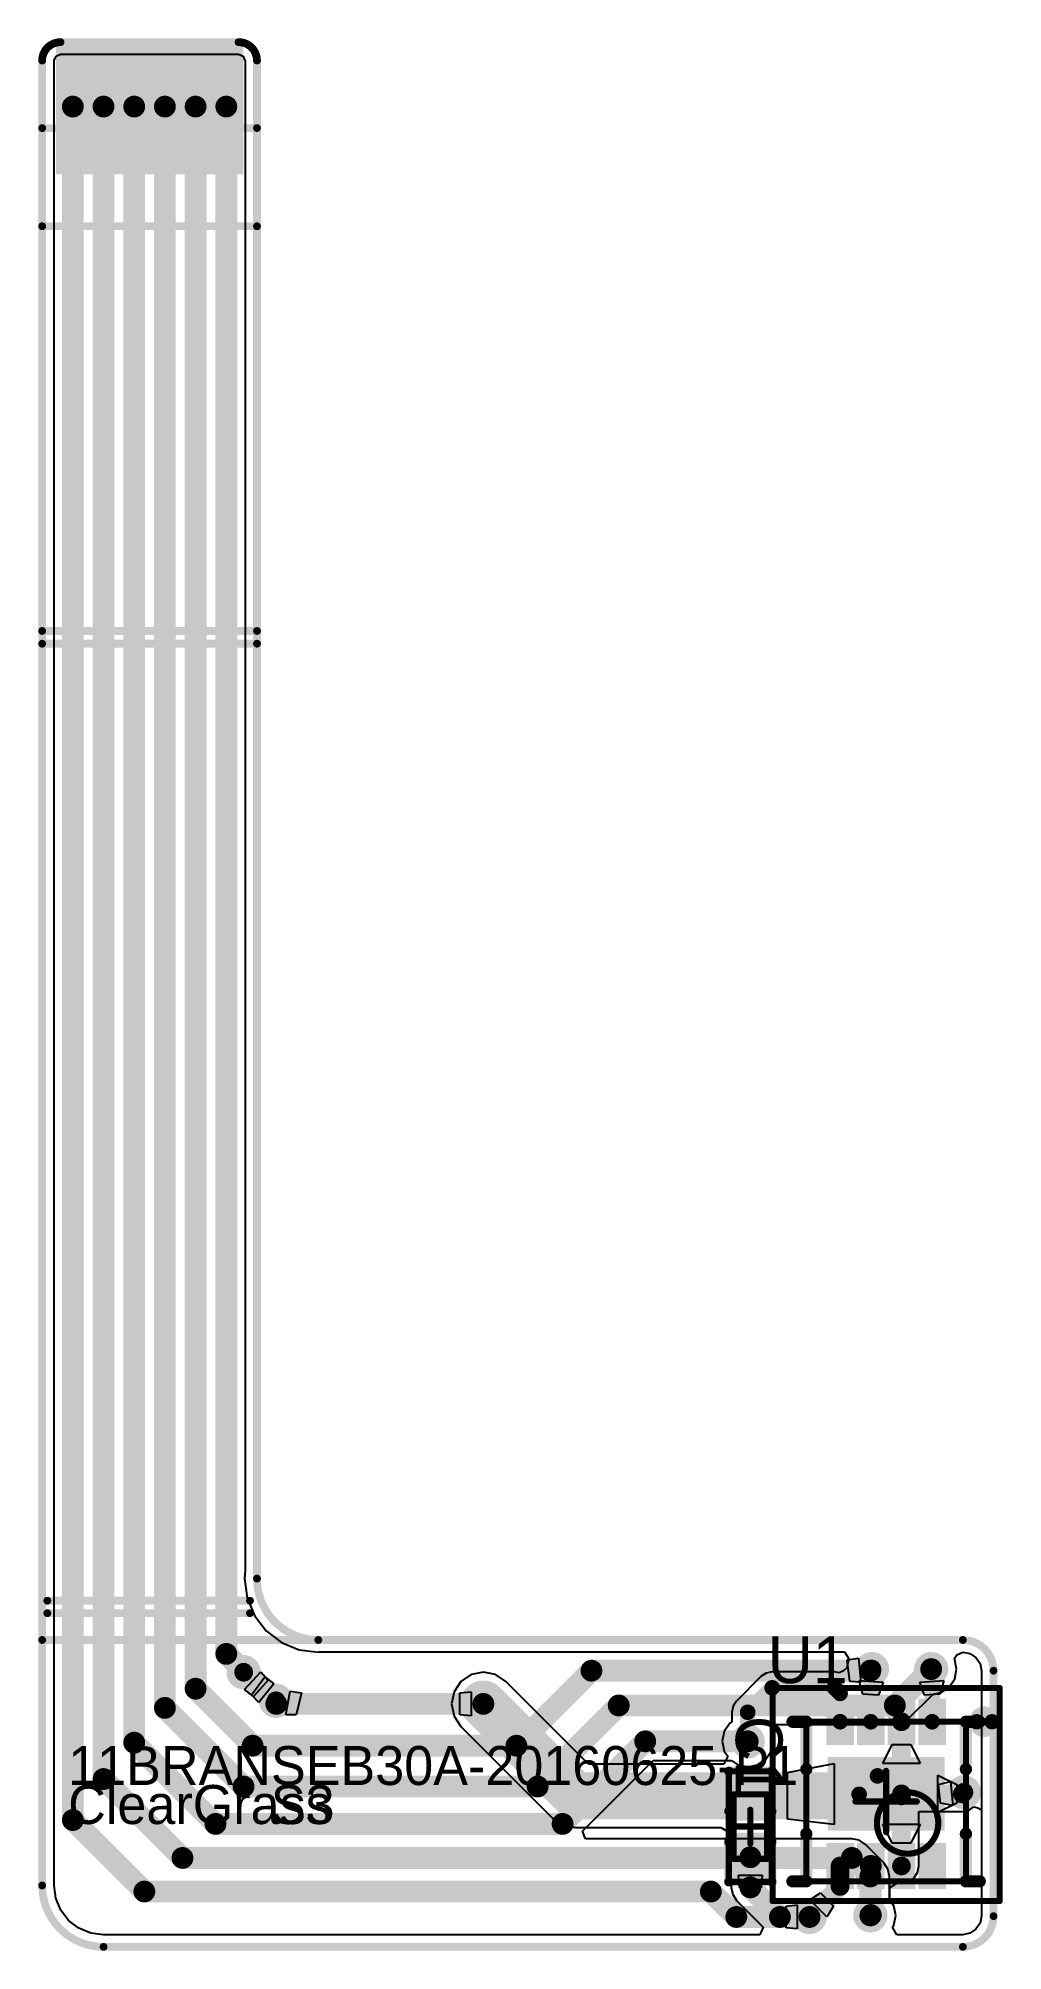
# Model space of a CAD drawing. Extents: x 84.4 to 100.1, y 186.5 to 217.7.
import ezdxf

# ---------------------------------------------------------------- set-up
doc = ezdxf.new("R2010")
doc.units = 0
doc.layers.get('0').update_dxf_attribs({"linetype": 'CONTINUOUS'})
for name, color, linetype in [('BOTTOMLAYER', 5, 'CONTINUOUS'), ('BOTTOMOVERLAY', 54, 'CONTINUOUS'), ('BOTTOMPASTE', 16, 'CONTINUOUS'), ('BOTTOMSOLDER', 6, 'CONTINUOUS'), ('KEEPOUTLAYER', 6, 'CONTINUOUS'), ('MECHANICAL13', 56, 'CONTINUOUS'), ('MECHANICAL15', 56, 'CONTINUOUS'), ('MULTILAYER', 9, 'CONTINUOUS'), ('TOPLAYER', 1, 'CONTINUOUS'), ('TOPOVERLAY', 2, 'CONTINUOUS'), ('TOPPASTE', 8, 'CONTINUOUS'), ('TOPSOLDER', 216, 'CONTINUOUS'), ('VIAHOLELAYER', 16, 'CONTINUOUS')]:
    doc.layers.add(name, color=color, linetype=linetype)

# ---------------------------------------------------------------- blocks, each defined once
blk = doc.blocks.new('DFN_1')
at = {"layer": 'MECHANICAL13', "const_width": 0.1}
for points in [[(-1.3, 1.425001), (-1.3, -1.174999)], [(1.3, 1.425001), (-1.3, 1.425001)], [(1.3, 1.425001), (1.3, -1.174999)], [(1.3, -1.174999), (-1.3, -1.174999)]]:
    blk.add_lwpolyline(points, dxfattribs=at)
at = {"layer": 'MECHANICAL13'}
for points, const_width in [([(-1.324999, 1.425001, 1), (-1.275001, 1.425001, 1)], 0.05), ([(-1.324999, 1.425001, 1), (-1.275001, 1.425001, 1)], 0.05), ([(1.275001, 1.425001, 1), (1.324999, 1.425001, 1)], 0.05), ([(1.275001, 1.425001, 1), (1.324999, 1.425001, 1)], 0.05), ([(0.15, 0.475, 1), (-0.849998, 0.475, 1)], 0.1), ([(-0.874997, 0.475, 1), (-0.825, 0.475, 1)], 0.05), ([(0.125001, 0.475, 1), (0.174998, 0.475, 1)], 0.05), ([(-1.324999, -1.174999, 1), (-1.275001, -1.174999, 1)], 0.05), ([(-1.324999, -1.174999, 1), (-1.275001, -1.174999, 1)], 0.05), ([(1.275001, -1.174999, 1), (1.324999, -1.174999, 1)], 0.05), ([(1.275001, -1.174999, 1), (1.324999, -1.174999, 1)], 0.05)]:
    blk.add_lwpolyline(points, format="xyb", close=True, dxfattribs=dict(at, const_width=const_width))
at = {"layer": 'MECHANICAL15', "const_width": 0.1}
for points in [[(-1.849999, 1.746001), (-1.849999, -1.725)], [(1.850001, 1.746001), (-1.849999, 1.746001)], [(1.850001, 1.746001), (1.850001, -1.725)], [(0, 0.625), (0, -0.374998)], [(0.499999, 0.125001), (-0.499999, 0.125001)], [(1.850001, -1.725), (-1.849999, -1.725)]]:
    blk.add_lwpolyline(points, dxfattribs=at)
at = {"layer": 'MECHANICAL15', "const_width": 0.05}
for points in [[(-1.874998, 1.746001, 1), (-1.825, 1.746001, 1)], [(-1.874998, 1.746001, 1), (-1.825, 1.746001, 1)], [(1.825003, 1.746001, 1), (1.875, 1.746001, 1)], [(1.825003, 1.746001, 1), (1.875, 1.746001, 1)], [(-0.024999, 0.625, 1), (0.024999, 0.625, 1)], [(-0.524998, 0.125001, 1), (-0.475, 0.125001, 1)], [(0.475, 0.125001, 1), (0.524998, 0.125001, 1)], [(-0.024999, -0.374998, 1), (0.024999, -0.374998, 1)], [(-1.874998, -1.725, 1), (-1.825, -1.725, 1)], [(-1.874998, -1.725, 1), (-1.825, -1.725, 1)], [(1.825003, -1.725, 1), (1.875, -1.725, 1)], [(1.825003, -1.725, 1), (1.875, -1.725, 1)]]:
    blk.add_lwpolyline(points, format="xyb", close=True, dxfattribs=at)
at = {"layer": 'TOPLAYER'}
for points in [[(-0.875, 0.900003), (-0.625003, 0.900003), (-0.875, 1.45), (-0.625003, 1.45)], [(-0.374998, 0.900003), (-0.125001, 0.900003), (-0.374998, 1.45), (-0.125001, 1.45)], [(0.125001, 0.900003), (0.374998, 0.900003), (0.125001, 1.45), (0.374998, 1.45)], [(0.625003, 0.900003), (0.875, 0.900003), (0.625003, 1.45), (0.875, 1.45)], [(-0.849998, -0.499999), (0.849998, -0.499999), (-0.849998, 0.499999), (0.849998, 0.499999)], [(-0.875, -1.449997), (-0.625003, -1.449997), (-0.875, -0.900001), (-0.625003, -0.900001)], [(-0.374998, -1.449997), (-0.125001, -1.449997), (-0.374998, -0.900001), (-0.125001, -0.900001)], [(0.125001, -1.449997), (0.374998, -1.449997), (0.125001, -0.900001), (0.374998, -0.900001)], [(0.625003, -1.449997), (0.875, -1.449997), (0.625003, -0.900001), (0.875, -0.900001)]]:
    blk.add_solid(points, dxfattribs=at)
at = {"layer": 'TOPOVERLAY', "const_width": 0.2}
for points in [[(-1.3, 1.425001), (-1.525001, 1.425001)], [(-1.3, 1.425001), (-1.3, 0.650001)], [(1.525001, 1.425001), (1.3, 1.425001)], [(1.3, 1.425001), (1.3, 0.650001)], [(-1.3, -0.399999), (-1.3, -1.174999)], [(1.3, -0.399999), (1.3, -1.174999)], [(-1.3, -1.174999), (-1.525001, -1.174999)], [(1.525001, -1.174999), (1.3, -1.174999)]]:
    blk.add_lwpolyline(points, dxfattribs=at)
at = {"layer": 'TOPOVERLAY'}
for points, const_width in [([(-1.575001, 1.425001, 1), (-1.475001, 1.425001, 1)], 0.1), ([(-1.35, 1.425001, 1), (-1.25, 1.425001, 1)], 0.1), ([(-1.35, 1.425001, 1), (-1.25, 1.425001, 1)], 0.1), ([(1.25, 1.425001, 1), (1.35, 1.425001, 1)], 0.1), ([(1.25, 1.425001, 1), (1.35, 1.425001, 1)], 0.1), ([(1.475001, 1.425001, 1), (1.575001, 1.425001, 1)], 0.1), ([(-1.35, 0.650001, 1), (-1.25, 0.650001, 1)], 0.1), ([(1.25, 0.650001, 1), (1.35, 0.650001, 1)], 0.1), ([(-1.35, -0.399999, 1), (-1.25, -0.399999, 1)], 0.1), ([(1.25, -0.399999, 1), (1.35, -0.399999, 1)], 0.1), ([(-1.474998, -1.174999, 1), (-1.725, -1.174999, 1)], 0.249999), ([(-1.7875, -1.174999, 1), (-1.662501, -1.174999, 1)], 0.124998), ([(-1.575001, -1.174999, 1), (-1.475001, -1.174999, 1)], 0.1), ([(-1.537498, -1.174999, 1), (-1.412499, -1.174999, 1)], 0.124998), ([(-1.35, -1.174999, 1), (-1.25, -1.174999, 1)], 0.1), ([(-1.35, -1.174999, 1), (-1.25, -1.174999, 1)], 0.1), ([(1.25, -1.174999, 1), (1.35, -1.174999, 1)], 0.1), ([(1.25, -1.174999, 1), (1.35, -1.174999, 1)], 0.1), ([(1.475001, -1.174999, 1), (1.575001, -1.174999, 1)], 0.1)]:
    blk.add_lwpolyline(points, format="xyb", close=True, dxfattribs=dict(at, const_width=const_width))
at = {"layer": 'TOPPASTE'}
for points in [[(-0.875, 0.900003), (-0.625003, 0.900003), (-0.875, 1.45), (-0.625003, 1.45)], [(-0.374998, 0.900003), (-0.125001, 0.900003), (-0.374998, 1.45), (-0.125001, 1.45)], [(0.125001, 0.900003), (0.374998, 0.900003), (0.125001, 1.45), (0.374998, 1.45)], [(0.625003, 0.900003), (0.875, 0.900003), (0.625003, 1.45), (0.875, 1.45)], [(-0.849998, -0.499999), (0.849998, -0.499999), (-0.849998, 0.499999), (0.849998, 0.499999)], [(-0.875, -1.449997), (-0.625003, -1.449997), (-0.875, -0.900001), (-0.625003, -0.900001)], [(-0.374998, -1.449997), (-0.125001, -1.449997), (-0.374998, -0.900001), (-0.125001, -0.900001)], [(0.125001, -1.449997), (0.374998, -1.449997), (0.125001, -0.900001), (0.374998, -0.900001)], [(0.625003, -1.449997), (0.875, -1.449997), (0.625003, -0.900001), (0.875, -0.900001)]]:
    blk.add_solid(points, dxfattribs=at)
at = {"layer": 'TOPSOLDER'}
for points in [[(-0.9766, 0.798403), (-0.523403, 0.798403), (-0.9766, 1.5516), (-0.523403, 1.5516)], [(-0.476598, 0.798403), (-0.023401, 0.798403), (-0.476598, 1.5516), (-0.023401, 1.5516)], [(0.023401, 0.798403), (0.476598, 0.798403), (0.023401, 1.5516), (0.476598, 1.5516)], [(0.523403, 0.798403), (0.9766, 0.798403), (0.523403, 1.5516), (0.9766, 1.5516)], [(-0.951598, -0.601599), (0.951598, -0.601599), (-0.951598, 0.601599), (0.951598, 0.601599)], [(-0.9766, -1.551597), (-0.523403, -1.551597), (-0.9766, -0.798401), (-0.523403, -0.798401)], [(-0.476598, -1.551597), (-0.023401, -1.551597), (-0.476598, -0.798401), (-0.023401, -0.798401)], [(0.023401, -1.551597), (0.476598, -1.551597), (0.023401, -0.798401), (0.476598, -0.798401)], [(0.523403, -1.551597), (0.9766, -1.551597), (0.523403, -0.798401), (0.9766, -0.798401)]]:
    blk.add_solid(points, dxfattribs=at)
blk = doc.blocks.new('0402C_2')
at = {"layer": 'MECHANICAL13', "const_width": 0.1}
for points in [[(-0.525, 0.275003), (0.525, 0.275003)], [(-0.525, 0.275003), (-0.525, -0.274998)], [(0.525, 0.275003), (0.525, -0.274998)], [(-0.525, -0.274998), (0.525, -0.274998)]]:
    blk.add_lwpolyline(points, dxfattribs=at)
at = {"layer": 'MECHANICAL13', "const_width": 0.05}
for points in [[(-0.549999, 0.275003, 1), (-0.500002, 0.275003, 1)], [(-0.549999, 0.275003, 1), (-0.500002, 0.275003, 1)], [(0.500002, 0.275003, 1), (0.549999, 0.275003, 1)], [(0.500002, 0.275003, 1), (0.549999, 0.275003, 1)], [(-0.549999, -0.274998, 1), (-0.500002, -0.274998, 1)], [(-0.549999, -0.274998, 1), (-0.500002, -0.274998, 1)], [(0.500002, -0.274998, 1), (0.549999, -0.274998, 1)], [(0.500002, -0.274998, 1), (0.549999, -0.274998, 1)]]:
    blk.add_lwpolyline(points, format="xyb", close=True, dxfattribs=at)
at = {"layer": 'MECHANICAL15', "const_width": 0.1}
for points in [[(-0.899998, 0.350002), (-0.899998, -0.349997)], [(-0.899998, 0.350002), (0.900001, 0.350002)], [(0, 0.275003), (0, -0.274998)], [(0.900001, 0.350002), (0.900001, -0.349997)], [(-0.274998, 0.000003), (0.275001, 0.000003)], [(-0.899998, -0.349997), (0.900001, -0.349997)]]:
    blk.add_lwpolyline(points, dxfattribs=at)
at = {"layer": 'MECHANICAL15', "const_width": 0.05}
for points in [[(-0.924997, 0.350002, 1), (-0.875, 0.350002, 1)], [(-0.924997, 0.350002, 1), (-0.875, 0.350002, 1)], [(-0.024999, 0.275003, 1), (0.024999, 0.275003, 1)], [(0.875002, 0.350002, 1), (0.924999, 0.350002, 1)], [(0.875002, 0.350002, 1), (0.924999, 0.350002, 1)], [(-0.299997, 0.000003, 1), (-0.249999, 0.000003, 1)], [(0.250002, 0.000003, 1), (0.299999, 0.000003, 1)], [(-0.924997, -0.349997, 1), (-0.875, -0.349997, 1)], [(-0.924997, -0.349997, 1), (-0.875, -0.349997, 1)], [(-0.024999, -0.274998, 1), (0.024999, -0.274998, 1)], [(0.875002, -0.349997, 1), (0.924999, -0.349997, 1)], [(0.875002, -0.349997, 1), (0.924999, -0.349997, 1)]]:
    blk.add_lwpolyline(points, format="xyb", close=True, dxfattribs=at)
at = {"layer": 'TOPLAYER'}
for points in [[(-0.2, -0.249997), (-0.2, 0.250002), (-0.799998, -0.249997), (-0.799998, 0.250002)], [(0.800001, -0.249997), (0.800001, 0.250002), (0.200002, -0.249997), (0.200002, 0.250002)]]:
    blk.add_solid(points, dxfattribs=at)
at = {"layer": 'TOPOVERLAY', "const_width": 0.1524}
for points in [[(-0.900082, 0.349921), (-0.250083, 0.349921)], [(-0.900082, 0.349921), (-0.900082, -0.350078)], [(0.249916, 0.349921), (0.899917, 0.349921)], [(0.899917, 0.349921), (0.899917, -0.350078)], [(-0.900082, -0.350078), (-0.250083, -0.350078)], [(0.249916, -0.350078), (0.899917, -0.350078)]]:
    blk.add_lwpolyline(points, dxfattribs=at)
at = {"layer": 'TOPOVERLAY', "const_width": 0.0762}
for points in [[(-0.938182, 0.349921, 1), (-0.861982, 0.349921, 1)], [(-0.938182, 0.349921, 1), (-0.861982, 0.349921, 1)], [(-0.288183, 0.349921, 1), (-0.211983, 0.349921, 1)], [(0.211816, 0.349921, 1), (0.288016, 0.349921, 1)], [(0.861817, 0.349921, 1), (0.938017, 0.349921, 1)], [(0.861817, 0.349921, 1), (0.938017, 0.349921, 1)], [(-0.938182, -0.350078, 1), (-0.861982, -0.350078, 1)], [(-0.938182, -0.350078, 1), (-0.861982, -0.350078, 1)], [(-0.288183, -0.350078, 1), (-0.211983, -0.350078, 1)], [(0.211816, -0.350078, 1), (0.288016, -0.350078, 1)], [(0.861817, -0.350078, 1), (0.938017, -0.350078, 1)], [(0.861817, -0.350078, 1), (0.938017, -0.350078, 1)]]:
    blk.add_lwpolyline(points, format="xyb", close=True, dxfattribs=at)
at = {"layer": 'TOPPASTE'}
for points in [[(-0.2, -0.249997), (-0.2, 0.250002), (-0.799998, -0.249997), (-0.799998, 0.250002)], [(0.800001, -0.249997), (0.800001, 0.250002), (0.200002, -0.249997), (0.200002, 0.250002)]]:
    blk.add_solid(points, dxfattribs=at)
at = {"layer": 'TOPSOLDER'}
for points in [[(-0.0984, -0.351597), (-0.0984, 0.351602), (-0.901598, -0.351597), (-0.901598, 0.351602)], [(0.901601, -0.351597), (0.901601, 0.351602), (0.098402, -0.351597), (0.098402, 0.351602)]]:
    blk.add_solid(points, dxfattribs=at)

msp = doc.modelspace()

# ---------------------------------------------------------------- linework, layer by layer
at = {"layer": 'BOTTOMLAYER'}
for p, q in [((99.281488, 191.299897), (99.318295, 191.357628)), ((99.318295, 191.357628), (99.415757, 191.401207)), ((99.415757, 191.401207), (99.531561, 191.378172)), ((99.531561, 191.378172), (99.629737, 191.312571)), ((87.71252, 190.794145), (87.977624, 191.081764)), ((87.977624, 191.081764), (88.096054, 190.943017)), ((97.532741, 191.276387), (97.718072, 191.300618)), ((97.575152, 190.920787), (97.532741, 191.276387)), ((97.718072, 191.300618), (97.753632, 190.911076)), ((99.283611, 191.277362), (99.281488, 191.299897)), ((99.282578, 190.965417), (99.314119, 191.123987)), ((99.314119, 191.123987), (99.283611, 191.277362)), ((99.629737, 191.312571), (99.695338, 191.214395)), ((99.695338, 191.214395), (99.718373, 191.098589)), ((99.718373, 191.098589), (99.72152, 191.098589)), ((99.72152, 191.098589), (99.721525, 191.098584)), ((99.721525, 191.098584), (99.721525, 187.098589)), ((87.857904, 190.678272), (87.71252, 190.794145)), ((87.828684, 190.707493), (88.041122, 190.997949)), ((88.096054, 190.943017), (87.857904, 190.678272)), ((88.190431, 190.885122), (87.948188, 190.578001)), ((88.041122, 190.997949), (88.190431, 190.885122)), ((88.386618, 190.379396), (88.457738, 190.764036)), ((88.457738, 190.764036), (88.642482, 190.734993)), ((88.642482, 190.734993), (88.554258, 190.379393)), ((91.221006, 190.734993), (91.404641, 190.752773)), ((91.221006, 190.379393), (91.221006, 190.734993)), ((91.404641, 190.752773), (91.404641, 190.361613)), ((97.753632, 190.911076), (97.575152, 190.920787)), ((98.527311, 190.312045), (98.931131, 190.715864)), ((98.931131, 190.715864), (99.058326, 190.741165)), ((99.058326, 190.741165), (99.192756, 190.830987)), ((99.192756, 190.830987), (99.282578, 190.965417)), ((87.948188, 190.578001), (87.828684, 190.707493)), ((88.554258, 190.379393), (88.386618, 190.379396)), ((91.404641, 190.361613), (91.221006, 190.379393)), ((96.295787, 190.094022), (96.301537, 190.12786)), ((96.324913, 189.947593), (96.295787, 190.094022)), ((96.301537, 190.12786), (96.351334, 190.221022)), ((96.351334, 190.221022), (98.307563, 190.221022)), ((98.307563, 190.221022), (98.426491, 190.244677)), ((98.426491, 190.244677), (98.527311, 190.312045)), ((96.203549, 189.654594), (96.293371, 189.789024)), ((96.293371, 189.789024), (96.324913, 189.947593)), ((93.217825, 188.485038), (94.369608, 189.636822)), ((94.369608, 189.636822), (95.64415, 189.636822)), ((95.64415, 189.636822), (95.75198, 189.564772)), ((95.75198, 189.564772), (95.91055, 189.53323)), ((95.91055, 189.53323), (96.06912, 189.564772)), ((96.06912, 189.564772), (96.203549, 189.654594)), ((93.270431, 188.358038), (93.217825, 188.485038)), ((97.607676, 188.358038), (93.270431, 188.358038)), ((97.726604, 188.334383), (97.607676, 188.358038)), ((97.827424, 188.267015), (97.726604, 188.334383)), ((98.128905, 187.965535), (97.827424, 188.267015)), ((98.196273, 187.864714), (98.128905, 187.965535)), ((98.219928, 187.745787), (98.196273, 187.864714)), ((98.219928, 187.377187), (98.219928, 187.745787)), ((98.291978, 187.269356), (98.219928, 187.377187)), ((96.53539, 187.263187), (96.719024, 187.280967)), ((96.53539, 186.907587), (96.53539, 187.263187)), ((96.719024, 187.280967), (96.719024, 186.889807)), ((98.323519, 187.110787), (98.291978, 187.269356)), ((98.291978, 186.952217), (98.323519, 187.110787)), ((99.695335, 186.982786), (99.629737, 186.884612)), ((99.718371, 187.098589), (99.695335, 186.982786)), ((99.721525, 187.098589), (99.718371, 187.098589)), ((96.719024, 186.889807), (96.53539, 186.907587)), ((98.270334, 186.919824), (98.291978, 186.952217)), ((98.338218, 186.792824), (98.270334, 186.919824)), ((99.415755, 186.792824), (98.338218, 186.792824)), ((99.41576, 186.795979), (99.415755, 186.792824)), ((99.531564, 186.819014), (99.41576, 186.795979)), ((99.629737, 186.884612), (99.531564, 186.819014))]:
    msp.add_line(p, q, dxfattribs=at)
at = {"layer": 'BOTTOMLAYER', "const_width": 0.3556}
for points in [[(84.915766, 188.664858), (84.915766, 216.583593)], [(85.415768, 189.333256), (85.415768, 216.583593)], [(85.915767, 189.925457), (85.915767, 216.583593)], [(86.415766, 190.492258), (86.415766, 216.583593)], [(86.915767, 190.805057), (86.915767, 216.583593)], [(87.415766, 191.371858), (87.415766, 216.583593)], [(87.415766, 191.371858), (88.230431, 190.557193)], [(92.142246, 189.876067), (93.364766, 191.098587)], [(93.364766, 191.098587), (97.909156, 191.098587)], [(98.307563, 190.531793), (98.899756, 191.123987)], [(86.915767, 190.805057), (87.844757, 189.876067)], [(88.230431, 190.557193), (91.604173, 190.557193)], [(86.415766, 190.492258), (87.697031, 189.210993)], [(92.488283, 189.210993), (93.809083, 190.531793)], [(93.809083, 190.531793), (98.307563, 190.531793)], [(85.915767, 189.925457), (87.239615, 188.601609)], [(92.894899, 188.601609), (94.240883, 189.947593)], [(94.240883, 189.947593), (95.91055, 189.947593)], [(87.844757, 189.876067), (92.142246, 189.876067)], [(85.415768, 189.333256), (86.701757, 188.047267)], [(87.697031, 189.210993), (92.488283, 189.210993)], [(84.915766, 188.664858), (86.080798, 187.499826)], [(87.239615, 188.601609), (92.894899, 188.601609)], [(86.701757, 188.047267), (97.607676, 188.047267)], [(97.607676, 188.047267), (97.909156, 187.745787)], [(97.909156, 187.110787), (97.909156, 187.745787)], [(86.080798, 187.499826), (95.310317, 187.499826)], [(95.310317, 187.499826), (95.724756, 187.085387)], [(95.724756, 187.085387), (96.918556, 187.085387)]]:
    msp.add_lwpolyline(points, dxfattribs=at)
at = {"layer": 'BOTTOMLAYER'}
for points, const_width in [([(84.826866, 216.583593, 1), (85.004666, 216.583593, 1)], 0.1778), ([(85.326868, 216.583593, 1), (85.504668, 216.583593, 1)], 0.1778), ([(85.826867, 216.583593, 1), (86.004667, 216.583593, 1)], 0.1778), ([(86.326866, 216.583593, 1), (86.504666, 216.583593, 1)], 0.1778), ([(86.826867, 216.583593, 1), (87.004667, 216.583593, 1)], 0.1778), ([(87.326866, 216.583593, 1), (87.504666, 216.583593, 1)], 0.1778), ([(87.326866, 191.371858, 1), (87.504666, 191.371858, 1)], 0.1778), ([(87.326866, 191.371858, 1), (87.504666, 191.371858, 1)], 0.1778), ([(87.558656, 191.073187, 1), (87.838056, 191.073187, 1)], 0.2794), ([(97.794856, 191.123987, 1), (98.074256, 191.123987, 1)], 0.2794), ([(98.760056, 191.123987, 1), (99.039456, 191.123987, 1)], 0.2794), ([(93.275866, 191.098587, 1), (93.453666, 191.098587, 1)], 0.1778), ([(93.275866, 191.098587, 1), (93.453666, 191.098587, 1)], 0.1778), ([(97.820256, 191.098587, 1), (97.998056, 191.098587, 1)], 0.1778), ([(98.810856, 191.123987, 1), (98.988656, 191.123987, 1)], 0.1778), ([(86.826867, 190.805057, 1), (87.004667, 190.805057, 1)], 0.1778), ([(86.826867, 190.805057, 1), (87.004667, 190.805057, 1)], 0.1778), ([(88.086273, 190.607993, 1), (88.365673, 190.607993, 1)], 0.2794), ([(88.141531, 190.557193, 1), (88.319331, 190.557193, 1)], 0.1778), ([(88.141531, 190.557193, 1), (88.319331, 190.557193, 1)], 0.1778), ([(91.464473, 190.557193, 1), (91.743873, 190.557193, 1)], 0.2794), ([(91.515273, 190.557193, 1), (91.693073, 190.557193, 1)], 0.1778), ([(86.326866, 190.492258, 1), (86.504666, 190.492258, 1)], 0.1778), ([(86.326866, 190.492258, 1), (86.504666, 190.492258, 1)], 0.1778), ([(93.720183, 190.531793, 1), (93.897983, 190.531793, 1)], 0.1778), ([(93.720183, 190.531793, 1), (93.897983, 190.531793, 1)], 0.1778), ([(98.218663, 190.531793, 1), (98.396463, 190.531793, 1)], 0.1778), ([(98.218663, 190.531793, 1), (98.396463, 190.531793, 1)], 0.1778), ([(85.826867, 189.925457, 1), (86.004667, 189.925457, 1)], 0.1778), ([(85.826867, 189.925457, 1), (86.004667, 189.925457, 1)], 0.1778), ([(94.151983, 189.947593, 1), (94.329783, 189.947593, 1)], 0.1778), ([(94.151983, 189.947593, 1), (94.329783, 189.947593, 1)], 0.1778), ([(95.77085, 189.947593, 1), (96.05025, 189.947593, 1)], 0.2794), ([(95.82165, 189.947593, 1), (95.99945, 189.947593, 1)], 0.1778), ([(87.755857, 189.876067, 1), (87.933657, 189.876067, 1)], 0.1778), ([(87.755857, 189.876067, 1), (87.933657, 189.876067, 1)], 0.1778), ([(92.053346, 189.876067, 1), (92.231146, 189.876067, 1)], 0.1778), ([(92.053346, 189.876067, 1), (92.231146, 189.876067, 1)], 0.1778), ([(85.326868, 189.333256, 1), (85.504668, 189.333256, 1)], 0.1778), ([(85.326868, 189.333256, 1), (85.504668, 189.333256, 1)], 0.1778), ([(87.608131, 189.210993, 1), (87.785931, 189.210993, 1)], 0.1778), ([(87.608131, 189.210993, 1), (87.785931, 189.210993, 1)], 0.1778), ([(92.399383, 189.210993, 1), (92.577183, 189.210993, 1)], 0.1778), ([(92.399383, 189.210993, 1), (92.577183, 189.210993, 1)], 0.1778), ([(99.293456, 189.117387, 1), (99.572856, 189.117387, 1)], 0.2794), ([(84.826866, 188.664858, 1), (85.004666, 188.664858, 1)], 0.1778), ([(84.826866, 188.664858, 1), (85.004666, 188.664858, 1)], 0.1778), ([(87.150715, 188.601609, 1), (87.328515, 188.601609, 1)], 0.1778), ([(87.150715, 188.601609, 1), (87.328515, 188.601609, 1)], 0.1778), ([(92.805999, 188.601609, 1), (92.983799, 188.601609, 1)], 0.1778), ([(92.805999, 188.601609, 1), (92.983799, 188.601609, 1)], 0.1778), ([(86.612857, 188.047267, 1), (86.790657, 188.047267, 1)], 0.1778), ([(86.612857, 188.047267, 1), (86.790657, 188.047267, 1)], 0.1778), ([(97.518776, 188.047267, 1), (97.696576, 188.047267, 1)], 0.1778), ([(97.518776, 188.047267, 1), (97.696576, 188.047267, 1)], 0.1778), ([(97.820256, 187.745787, 1), (97.998056, 187.745787, 1)], 0.1778), ([(97.820256, 187.745787, 1), (97.998056, 187.745787, 1)], 0.1778), ([(85.991898, 187.499826, 1), (86.169698, 187.499826, 1)], 0.1778), ([(85.991898, 187.499826, 1), (86.169698, 187.499826, 1)], 0.1778), ([(95.221417, 187.499826, 1), (95.399217, 187.499826, 1)], 0.1778), ([(95.221417, 187.499826, 1), (95.399217, 187.499826, 1)], 0.1778), ([(96.778856, 187.085387, 1), (97.058256, 187.085387, 1)], 0.2794), ([(97.769456, 187.110787, 1), (98.048856, 187.110787, 1)], 0.2794), ([(97.820256, 187.110787, 1), (97.998056, 187.110787, 1)], 0.1778), ([(95.635856, 187.085387, 1), (95.813656, 187.085387, 1)], 0.1778), ([(95.635856, 187.085387, 1), (95.813656, 187.085387, 1)], 0.1778), ([(96.829656, 187.085387, 1), (97.007456, 187.085387, 1)], 0.1778)]:
    msp.add_lwpolyline(points, format="xyb", close=True, dxfattribs=dict(at, const_width=const_width))
for points in [[(84.740768, 215.583592), (85.090765, 215.583592), (84.740768, 217.583593), (85.090765, 217.583593)], [(85.240769, 215.583592), (85.590766, 215.583592), (85.240769, 217.583593), (85.590766, 217.583593)], [(85.740768, 215.583592), (86.090765, 215.583592), (85.740768, 217.583593), (86.090765, 217.583593)], [(86.240767, 215.583592), (86.590764, 215.583592), (86.240767, 217.583593), (86.590764, 217.583593)], [(86.740769, 215.583592), (87.090766, 215.583592), (86.740769, 217.583593), (87.090766, 217.583593)], [(87.240768, 215.583592), (87.590765, 215.583592), (87.240768, 217.583593), (87.590765, 217.583593)]]:
    msp.add_solid(points, dxfattribs=at)
at = {"layer": 'BOTTOMOVERLAY', "const_width": 0.127}
msp.add_lwpolyline([(84.415757, 214.633594), (87.915758, 214.633594)], dxfattribs=at)
at = {"layer": 'BOTTOMOVERLAY', "const_width": 0.0635}
for points in [[(84.384007, 214.633594, 1), (84.447507, 214.633594, 1)], [(87.884008, 214.633594, 1), (87.947508, 214.633594, 1)]]:
    msp.add_lwpolyline(points, format="xyb", close=True, dxfattribs=at)
at = {"layer": 'BOTTOMPASTE'}
for points in [[(84.740768, 215.583592), (85.090765, 215.583592), (84.740768, 217.583593), (85.090765, 217.583593)], [(85.240769, 215.583592), (85.590766, 215.583592), (85.240769, 217.583593), (85.590766, 217.583593)], [(85.740768, 215.583592), (86.090765, 215.583592), (85.740768, 217.583593), (86.090765, 217.583593)], [(86.240767, 215.583592), (86.590764, 215.583592), (86.240767, 217.583593), (86.590764, 217.583593)], [(86.740769, 215.583592), (87.090766, 215.583592), (86.740769, 217.583593), (87.090766, 217.583593)], [(87.240768, 215.583592), (87.590765, 215.583592), (87.240768, 217.583593), (87.590765, 217.583593)]]:
    msp.add_solid(points, dxfattribs=at)
at = {"layer": 'BOTTOMSOLDER'}
for points in [[(84.639168, 215.481992), (85.192365, 215.481992), (84.639168, 217.685193), (85.192365, 217.685193)], [(85.139169, 215.481992), (85.692366, 215.481992), (85.139169, 217.685193), (85.692366, 217.685193)], [(85.639168, 215.481992), (86.192365, 215.481992), (85.639168, 217.685193), (86.192365, 217.685193)], [(86.139167, 215.481992), (86.692364, 215.481992), (86.139167, 217.685193), (86.692364, 217.685193)], [(86.639169, 215.481992), (87.192366, 215.481992), (86.639169, 217.685193), (87.192366, 217.685193)], [(87.139168, 215.481992), (87.692365, 215.481992), (87.139168, 217.685193), (87.692365, 217.685193)]]:
    msp.add_solid(points, dxfattribs=at)
at = {"layer": 'KEEPOUTLAYER', "const_width": 0.127}
for points in [[(84.415757, 217.333467, -0.414214), (84.715767, 217.633593)], [(87.615631, 217.633593, -0.414214), (87.915758, 217.333584)], [(88.91543, 191.598591, -0.414214), (87.915758, 192.598992)], [(99.415755, 191.598593, -0.414214), (99.915759, 191.098589)], [(85.41558, 186.59859, -0.414214), (84.415757, 187.598586)], [(99.915756, 187.098589, -0.414214), (99.41576, 186.598593)]]:
    msp.add_lwpolyline(points, format="xyb", dxfattribs=at)
for points in [[(84.715767, 217.633593), (87.615631, 217.633593)], [(84.415757, 187.598594), (84.415757, 217.333467)], [(87.915758, 192.598992), (87.915758, 217.333584)], [(88.91543, 191.598593), (99.415757, 191.598593)], [(99.915756, 187.098587), (99.915756, 191.098587)], [(85.415572, 186.598593), (99.415757, 186.598593)]]:
    msp.add_lwpolyline(points, dxfattribs=at)
at = {"layer": 'KEEPOUTLAYER', "const_width": 0.0635}
for points in [[(84.684017, 217.633593, 1), (84.747517, 217.633593, 1)], [(84.684017, 217.633593, 1), (84.747517, 217.633593, 1)], [(87.583881, 217.633593, 1), (87.647381, 217.633593, 1)], [(87.583881, 217.633593, 1), (87.647381, 217.633593, 1)], [(84.384007, 217.333467, 1), (84.447507, 217.333467, 1)], [(84.384007, 217.333467, 1), (84.447507, 217.333467, 1)], [(87.884008, 217.333584, 1), (87.947508, 217.333584, 1)], [(87.884008, 217.333584, 1), (87.947508, 217.333584, 1)], [(87.884008, 192.598992, 1), (87.947508, 192.598992, 1)], [(87.884008, 192.598992, 1), (87.947508, 192.598992, 1)], [(88.88368, 191.598593, 1), (88.947181, 191.598593, 1)], [(88.88368, 191.598591, 1), (88.947181, 191.598591, 1)], [(99.384005, 191.598593, 1), (99.447505, 191.598593, 1)], [(99.384007, 191.598593, 1), (99.447507, 191.598593, 1)], [(99.884006, 191.098587, 1), (99.947506, 191.098587, 1)], [(99.884009, 191.098589, 1), (99.947509, 191.098589, 1)], [(84.384007, 187.598594, 1), (84.447507, 187.598594, 1)], [(84.384007, 187.598586, 1), (84.447507, 187.598586, 1)], [(99.884006, 187.098589, 1), (99.947506, 187.098589, 1)], [(99.884006, 187.098587, 1), (99.947506, 187.098587, 1)], [(85.383822, 186.598593, 1), (85.447322, 186.598593, 1)], [(85.38383, 186.59859, 1), (85.44733, 186.59859, 1)], [(99.384007, 186.598593, 1), (99.447507, 186.598593, 1)], [(99.38401, 186.598593, 1), (99.44751, 186.598593, 1)]]:
    msp.add_lwpolyline(points, format="xyb", close=True, dxfattribs=at)
at = {"layer": 'MULTILAYER', "const_width": 0.2794}
for points in [[(87.558656, 191.073187, 1), (87.838056, 191.073187, 1)], [(97.794856, 191.123987, 1), (98.074256, 191.123987, 1)], [(98.760056, 191.123987, 1), (99.039456, 191.123987, 1)], [(88.086273, 190.607993, 1), (88.365673, 190.607993, 1)], [(91.464473, 190.557193, 1), (91.743873, 190.557193, 1)], [(95.77085, 189.947593, 1), (96.05025, 189.947593, 1)], [(99.293456, 189.117387, 1), (99.572856, 189.117387, 1)], [(96.778856, 187.085387, 1), (97.058256, 187.085387, 1)], [(97.769456, 187.110787, 1), (98.048856, 187.110787, 1)]]:
    msp.add_lwpolyline(points, format="xyb", close=True, dxfattribs=at)
at = {"layer": 'TOPLAYER'}
for p, q in [((84.609988, 217.333464), (84.610021, 217.333505)), ((84.609988, 187.725571), (84.609988, 217.333464)), ((84.610021, 217.333505), (84.610984, 217.333505)), ((84.610976, 217.333525), (84.641685, 217.407665)), ((84.610984, 217.333505), (84.610976, 217.333525)), ((84.641685, 217.407665), (84.715805, 217.438366)), ((84.715805, 217.438366), (84.715805, 217.439362)), ((84.715805, 217.439362), (87.615629, 217.439362)), ((87.615629, 217.439362), (87.615669, 217.439329)), ((87.615669, 217.439329), (87.615669, 217.438366)), ((87.615669, 217.438366), (87.61569, 217.438374)), ((87.61569, 217.438374), (87.68983, 217.407665)), ((87.68983, 217.407665), (87.720531, 217.333546)), ((87.720531, 217.333546), (87.721526, 217.333546)), ((87.721526, 217.333546), (87.721526, 192.723402)), ((87.715039, 192.599069), (87.714978, 192.598627)), ((87.714978, 192.598627), (87.730785, 192.478602)), ((87.721526, 192.723402), (87.715039, 192.599069)), ((87.730785, 192.478602), (87.7559, 192.287835)), ((87.7559, 192.287835), (87.875862, 191.998222)), ((87.875862, 191.998222), (88.066692, 191.749525)), ((88.066692, 191.749525), (88.315389, 191.558695)), ((88.315389, 191.558695), (88.605002, 191.438733)), ((88.605002, 191.438733), (88.915357, 191.397875)), ((88.915357, 191.397875), (88.915359, 191.404298)), ((88.915359, 191.404298), (88.915433, 191.404359)), ((88.915433, 191.404359), (88.915443, 191.404362)), ((88.915443, 191.404362), (97.486221, 191.404362)), ((97.486221, 191.404362), (97.552825, 191.299897)), ((91.405961, 191.035719), (91.237925, 190.923441)), ((91.604173, 191.075145), (91.405961, 191.035719)), ((91.802384, 191.035719), (91.604173, 191.075145)), ((91.970421, 190.923441), (91.802384, 191.035719)), ((96.209851, 191.058449), (96.125833, 191.00231)), ((96.308956, 191.078162), (96.209851, 191.058449)), ((97.324956, 191.078162), (96.308956, 191.078162)), ((97.402904, 191.062658), (97.324956, 191.078162)), ((97.469805, 191.097642), (97.402904, 191.062658)), ((97.524227, 191.144263), (97.469805, 191.097642)), ((97.550702, 191.277362), (97.524227, 191.144263)), ((97.552825, 191.299897), (97.550702, 191.277362)), ((91.125647, 190.755405), (91.086221, 190.557193)), ((91.237925, 190.923441), (91.125647, 190.755405)), ((93.317322, 189.57654), (91.970421, 190.923441)), ((96.125833, 191.00231), (95.727426, 190.603904)), ((97.788758, 190.718003), (97.725995, 190.938066)), ((97.725995, 190.938066), (98.116268, 190.911749)), ((98.042758, 190.698747), (97.788758, 190.718003)), ((98.116268, 190.911749), (98.042758, 190.698747)), ((98.715924, 190.913581), (99.106444, 190.935983)), ((98.788758, 190.699941), (98.715924, 190.913581)), ((99.042758, 190.716317), (98.788758, 190.699941)), ((99.106444, 190.935983), (99.042758, 190.716317)), ((91.086221, 190.557193), (91.125647, 190.358982)), ((95.671287, 190.519886), (95.651574, 190.42078)), ((95.651574, 190.42078), (95.651574, 190.263325)), ((95.727426, 190.603904), (95.671287, 190.519886)), ((91.125647, 190.358982), (91.237925, 190.190945)), ((91.237925, 190.190945), (92.73653, 188.69234)), ((95.527729, 190.106163), (95.496187, 189.947593)), ((95.617551, 190.240592), (95.527729, 190.106163)), ((95.651574, 190.263325), (95.617551, 190.240592)), ((95.496187, 189.947593), (95.527729, 189.789024)), ((95.527729, 189.789024), (95.584846, 189.70354)), ((98.110957, 189.588445), (98.263357, 189.893245)), ((98.263357, 189.893245), (98.568157, 189.893245)), ((98.568157, 189.893245), (98.720557, 189.588445)), ((95.523172, 189.57654), (93.317322, 189.57654)), ((95.584846, 189.70354), (95.523172, 189.57654)), ((96.556807, 189.439588), (97.318807, 189.588445)), ((97.318807, 189.588445), (97.318807, 188.594543)), ((98.720557, 189.588445), (98.110957, 189.588445)), ((96.556807, 188.677588), (96.556807, 189.439588)), ((99.00966, 188.786694), (99.00966, 189.396294)), ((99.00966, 189.396294), (99.317508, 189.243894)), ((99.016398, 189.243894), (99.21636, 189.293635)), ((99.050399, 188.939094), (99.016398, 189.243894)), ((99.21636, 189.293635), (99.252608, 188.904156)), ((99.317508, 189.243894), (99.317508, 188.939094)), ((99.317508, 188.939094), (99.00966, 188.786694)), ((99.252608, 188.904156), (99.050399, 188.939094)), ((99.516281, 188.828304), (99.594525, 188.880585)), ((99.594525, 188.880585), (99.657243, 188.864352)), ((99.657243, 188.864352), (99.721525, 188.830316)), ((92.73653, 188.69234), (92.904567, 188.580062)), ((92.904567, 188.580062), (93.102778, 188.540636)), ((93.102778, 188.540636), (95.472156, 188.540636)), ((95.472156, 188.540636), (95.576354, 188.485584)), ((97.318807, 188.594543), (96.556807, 188.677588)), ((98.263357, 188.289743), (98.110957, 188.597591)), ((98.110957, 188.597591), (98.720557, 188.597591)), ((98.720557, 188.597591), (98.568157, 188.289743)), ((98.700631, 187.916492), (98.700631, 188.80662)), ((98.700631, 188.80662), (99.407264, 188.80662)), ((99.407264, 188.80662), (99.516281, 188.828304)), ((99.721525, 188.830316), (99.721525, 187.098589)), ((95.576354, 188.485584), (95.576354, 187.631588)), ((98.568157, 188.289743), (98.263357, 188.289743)), ((98.678947, 187.807476), (98.700631, 187.916492)), ((84.612096, 187.598568), (84.609988, 187.725571)), ((84.627933, 187.478088), (84.612094, 187.598568)), ((84.612094, 187.598568), (84.612096, 187.598568)), ((95.576354, 187.631588), (95.642582, 187.631588)), ((95.642582, 187.631588), (95.642582, 187.567989)), ((95.775554, 187.567989), (95.759707, 187.764684)), ((95.759707, 187.764684), (96.147001, 187.764684)), ((96.147001, 187.764684), (96.131154, 187.567989)), ((98.226529, 187.565782), (98.353532, 187.643996)), ((98.353532, 187.643996), (98.415757, 187.631619)), ((98.415757, 187.631619), (98.524774, 187.653303)), ((98.524774, 187.653303), (98.617194, 187.715055)), ((98.617194, 187.715055), (98.678947, 187.807476)), ((84.639462, 187.390517), (84.627933, 187.478088)), ((84.719742, 187.196707), (84.639462, 187.390517)), ((95.642582, 187.567989), (95.666237, 187.449061)), ((95.666237, 187.449061), (95.733606, 187.348241)), ((95.733606, 187.348241), (96.162023, 186.919824)), ((96.131154, 187.567989), (95.775554, 187.567989)), ((96.92135, 187.364771), (97.094921, 187.477276)), ((97.197941, 187.088181), (96.92135, 187.364771)), ((97.094921, 187.477276), (97.310445, 187.261751)), ((98.226529, 187.367306), (98.226529, 187.565782)), ((98.291978, 187.269356), (98.226529, 187.367306)), ((84.847445, 187.030279), (84.719742, 187.196707)), ((85.013874, 186.902575), (84.847445, 187.030279)), ((96.53539, 187.263187), (96.719024, 187.280967)), ((96.53539, 186.907587), (96.53539, 187.263187)), ((96.719024, 187.280967), (96.719024, 186.889807)), ((97.310445, 187.261751), (97.197941, 187.088181)), ((98.323519, 187.110787), (98.291978, 187.269356)), ((98.291978, 186.952217), (98.323519, 187.110787)), ((99.695335, 186.982786), (99.629737, 186.884612)), ((99.718371, 187.098589), (99.695335, 186.982786)), ((99.721525, 187.098589), (99.718371, 187.098589)), ((85.207683, 186.822296), (85.013874, 186.902575)), ((85.415595, 186.794925), (85.207683, 186.822296)), ((85.415598, 186.792824), (85.415595, 186.794925)), ((96.109417, 186.792824), (85.415598, 186.792824)), ((96.162023, 186.919824), (96.109417, 186.792824)), ((96.719024, 186.889807), (96.53539, 186.907587)), ((98.270334, 186.919824), (98.291978, 186.952217)), ((98.338218, 186.792824), (98.270334, 186.919824)), ((99.415755, 186.792824), (98.338218, 186.792824)), ((99.41576, 186.795979), (99.415755, 186.792824)), ((99.531564, 186.819014), (99.41576, 186.795979)), ((99.629737, 186.884612), (99.531564, 186.819014))]:
    msp.add_line(p, q, dxfattribs=at)
for points, const_width in [([(87.558656, 191.073187, 1), (87.838056, 191.073187, 1)], 0.2794), ([(97.794856, 191.123987, 1), (98.074256, 191.123987, 1)], 0.2794), ([(98.760056, 191.123987, 1), (99.039456, 191.123987, 1)], 0.2794), ([(97.852258, 191.105188, 1), (97.979258, 191.105188, 1)], 0.127), ([(98.852258, 191.107985, 1), (98.979258, 191.107985, 1)], 0.127), ([(88.086273, 190.607993, 1), (88.365673, 190.607993, 1)], 0.2794), ([(91.413673, 190.557193, 1), (91.794673, 190.557193, 1)], 0.381), ([(91.464473, 190.557193, 1), (91.743873, 190.557193, 1)], 0.2794), ([(96.245456, 190.819187, 1), (96.372456, 190.819187, 1)], 0.127), ([(96.245456, 190.819187, 1), (96.372456, 190.819187, 1)], 0.127), ([(97.261456, 190.819187, 1), (97.388456, 190.819187, 1)], 0.127), ([(97.261456, 190.819187, 1), (97.388456, 190.819187, 1)], 0.127), ([(97.352256, 190.728387, 1), (97.479256, 190.728387, 1)], 0.127), ([(97.352256, 190.728387, 1), (97.479256, 190.728387, 1)], 0.127), ([(95.84705, 190.42078, 1), (95.97405, 190.42078, 1)], 0.127), ([(95.84705, 190.42078, 1), (95.97405, 190.42078, 1)], 0.127), ([(98.339557, 190.266493, 1), (98.491957, 190.266493, 1)], 0.1524), ([(95.77085, 189.947593, 1), (96.05025, 189.947593, 1)], 0.2794), ([(97.352256, 190.266493, 1), (97.479256, 190.266493, 1)], 0.127), ([(97.852258, 190.266493, 1), (97.979258, 190.266493, 1)], 0.127), ([(98.852258, 190.266493, 1), (98.979258, 190.266493, 1)], 0.127), ([(95.84705, 189.947593, 1), (95.97405, 189.947593, 1)], 0.127), ([(97.962072, 189.383993, 1), (98.089072, 189.383993, 1)], 0.127), ([(92.912278, 189.058588, 1), (93.293278, 189.058588, 1)], 0.381), ([(92.912278, 189.058588, 1), (93.293278, 189.058588, 1)], 0.381), ([(95.762854, 189.058588, 1), (96.143854, 189.058588, 1)], 0.381), ([(95.762854, 189.058588, 1), (96.143854, 189.058588, 1)], 0.381), ([(97.662073, 189.083993, 1), (97.789073, 189.083993, 1)], 0.127), ([(97.942352, 189.058588, 1), (98.323352, 189.058588, 1)], 0.381), ([(98.339557, 189.091494, 1), (98.491957, 189.091494, 1)], 0.1524), ([(98.339557, 189.091494, 1), (98.491957, 189.091494, 1)], 0.1524), ([(98.339557, 189.058588, 1), (98.491957, 189.058588, 1)], 0.1524), ([(99.293456, 189.117387, 1), (99.572856, 189.117387, 1)], 0.2794), ([(99.331064, 189.091494, 1), (99.483464, 189.091494, 1)], 0.1524), ([(95.864454, 188.058588, 1), (96.042254, 188.058588, 1)], 0.1778), ([(97.339556, 187.916492, 1), (97.491956, 187.916492, 1)], 0.1524), ([(97.826858, 187.916492, 1), (98.004658, 187.916492, 1)], 0.1778), ([(98.339557, 187.916492, 1), (98.491957, 187.916492, 1)], 0.1524), ([(95.864454, 187.567989, 1), (96.042254, 187.567989, 1)], 0.1778), ([(95.864454, 187.567989, 1), (96.042254, 187.567989, 1)], 0.1778), ([(97.339556, 187.582586, 1), (97.491956, 187.582586, 1)], 0.1524), ([(97.339556, 187.582586, 1), (97.491956, 187.582586, 1)], 0.1524), ([(96.778856, 187.085387, 1), (97.058256, 187.085387, 1)], 0.2794), ([(97.769456, 187.110787, 1), (98.048856, 187.110787, 1)], 0.2794), ([(97.826858, 187.117388, 1), (98.004658, 187.117388, 1)], 0.1778), ([(96.347056, 187.085387, 1), (96.524856, 187.085387, 1)], 0.1778), ([(96.347056, 187.085387, 1), (96.524856, 187.085387, 1)], 0.1778), ([(96.829656, 187.085387, 1), (97.007456, 187.085387, 1)], 0.1778), ([(96.842356, 187.085387, 1), (96.994756, 187.085387, 1)], 0.1524)]:
    msp.add_lwpolyline(points, format="xyb", close=True, dxfattribs=dict(at, const_width=const_width))
for points, const_width in [([(97.915758, 190.266493), (97.915758, 191.105188)], 0.254), ([(98.915758, 190.266493), (98.915758, 191.107985)], 0.254), ([(91.604173, 190.557193), (93.102778, 189.058588)], 0.762), ([(95.91055, 190.42078), (96.308956, 190.819187)], 0.254), ([(96.308956, 190.819187), (97.324956, 190.819187)], 0.254), ([(97.324956, 190.819187), (97.415756, 190.728387)], 0.254), ([(97.415756, 190.266493), (97.415756, 190.728387)], 0.254), ([(95.91055, 189.947593), (95.91055, 190.42078)], 0.254), ([(98.415757, 189.091494), (98.415757, 190.266493)], 0.3048), ([(97.725573, 189.083993), (98.025572, 189.383993)], 0.254), ([(93.102778, 189.058588), (95.953354, 189.058588)], 0.762), ([(95.953354, 189.058588), (98.132852, 189.058588)], 0.762), ([(98.415757, 189.091494), (99.407264, 189.091494)], 0.3048), ([(98.415757, 187.916492), (98.415757, 189.058588)], 0.3048), ([(95.953354, 187.567989), (95.953354, 188.058588)], 0.3556), ([(97.415756, 187.582586), (97.415756, 187.916492)], 0.3048), ([(97.915758, 187.117388), (97.915758, 187.916492)], 0.3556), ([(95.953354, 187.567989), (96.435956, 187.085387)], 0.3556), ([(96.918556, 187.085387), (97.415756, 187.582586)], 0.3048), ([(96.435956, 187.085387), (96.918556, 187.085387)], 0.3556)]:
    msp.add_lwpolyline(points, dxfattribs=dict(at, const_width=const_width))
at = {"layer": 'TOPOVERLAY', "const_width": 0.127}
for points in [[(84.415757, 216.233466), (87.915758, 216.233593)], [(84.415757, 208.039165), (87.915758, 208.039165)], [(84.415757, 207.832084), (87.915758, 207.832084)], [(84.499958, 192.238267), (87.801958, 192.238267)], [(84.499958, 192.035067), (87.801958, 192.035067)], [(84.415757, 191.598466), (88.91543, 191.598593)]]:
    msp.add_lwpolyline(points, dxfattribs=at)
at = {"layer": 'TOPOVERLAY', "const_width": 0.0635}
for points in [[(84.384007, 216.233466, 1), (84.447507, 216.233466, 1)], [(87.884008, 216.233593, 1), (87.947508, 216.233593, 1)], [(84.384007, 208.039165, 1), (84.447507, 208.039165, 1)], [(84.384007, 207.832084, 1), (84.447507, 207.832084, 1)], [(87.884008, 208.039165, 1), (87.947508, 208.039165, 1)], [(87.884008, 207.832084, 1), (87.947508, 207.832084, 1)], [(84.468208, 192.238267, 1), (84.531708, 192.238267, 1)], [(87.770208, 192.238267, 1), (87.833708, 192.238267, 1)], [(84.468208, 192.035067, 1), (84.531708, 192.035067, 1)], [(87.770208, 192.035067, 1), (87.833708, 192.035067, 1)], [(84.384007, 191.598466, 1), (84.447507, 191.598466, 1)], [(88.88368, 191.598593, 1), (88.947181, 191.598593, 1)]]:
    msp.add_lwpolyline(points, format="xyb", close=True, dxfattribs=at)
at = {"layer": 'VIAHOLELAYER', "const_width": 0.1524}
for points in [[(87.622156, 191.073187, 1), (87.774556, 191.073187, 1)], [(97.858356, 191.123987, 1), (98.010756, 191.123987, 1)], [(98.823556, 191.123987, 1), (98.975956, 191.123987, 1)], [(88.149773, 190.607993, 1), (88.302173, 190.607993, 1)], [(91.527973, 190.557193, 1), (91.680373, 190.557193, 1)], [(95.83435, 189.947593, 1), (95.98675, 189.947593, 1)], [(99.356956, 189.117387, 1), (99.509356, 189.117387, 1)], [(96.842356, 187.085387, 1), (96.994756, 187.085387, 1)], [(97.832956, 187.110787, 1), (97.985356, 187.110787, 1)]]:
    msp.add_lwpolyline(points, format="xyb", close=True, dxfattribs=at)

# ---------------------------------------------------------------- block references
for name, p, rotation in [('DFN_1', (98.165757, 189.091494), 180), ('0402C_2', (95.953356, 188.558587), 90)]:
    msp.add_blockref(name, p, dxfattribs=dict(rotation=rotation))

# ---------------------------------------------------------------- texts
at = {"layer": 'TOPOVERLAY'}
for s, height, p in [('U1', 0.762, (96.235357, 190.894894)), ('11BRANSEB30A-20160625-P1', 0.635, (84.839574, 189.235199)), ('ClearGrass', 0.635, (84.839574, 188.600199)), ('S3', 0.635, (88.141574, 188.600199))]:
    msp.add_text(s, height=height, dxfattribs=at).set_placement(p)
msp.add_text('C1', height=0.762, rotation=270, dxfattribs=at).set_placement((95.716156, 190.361987))

doc.saveas('drawing.dxf')
